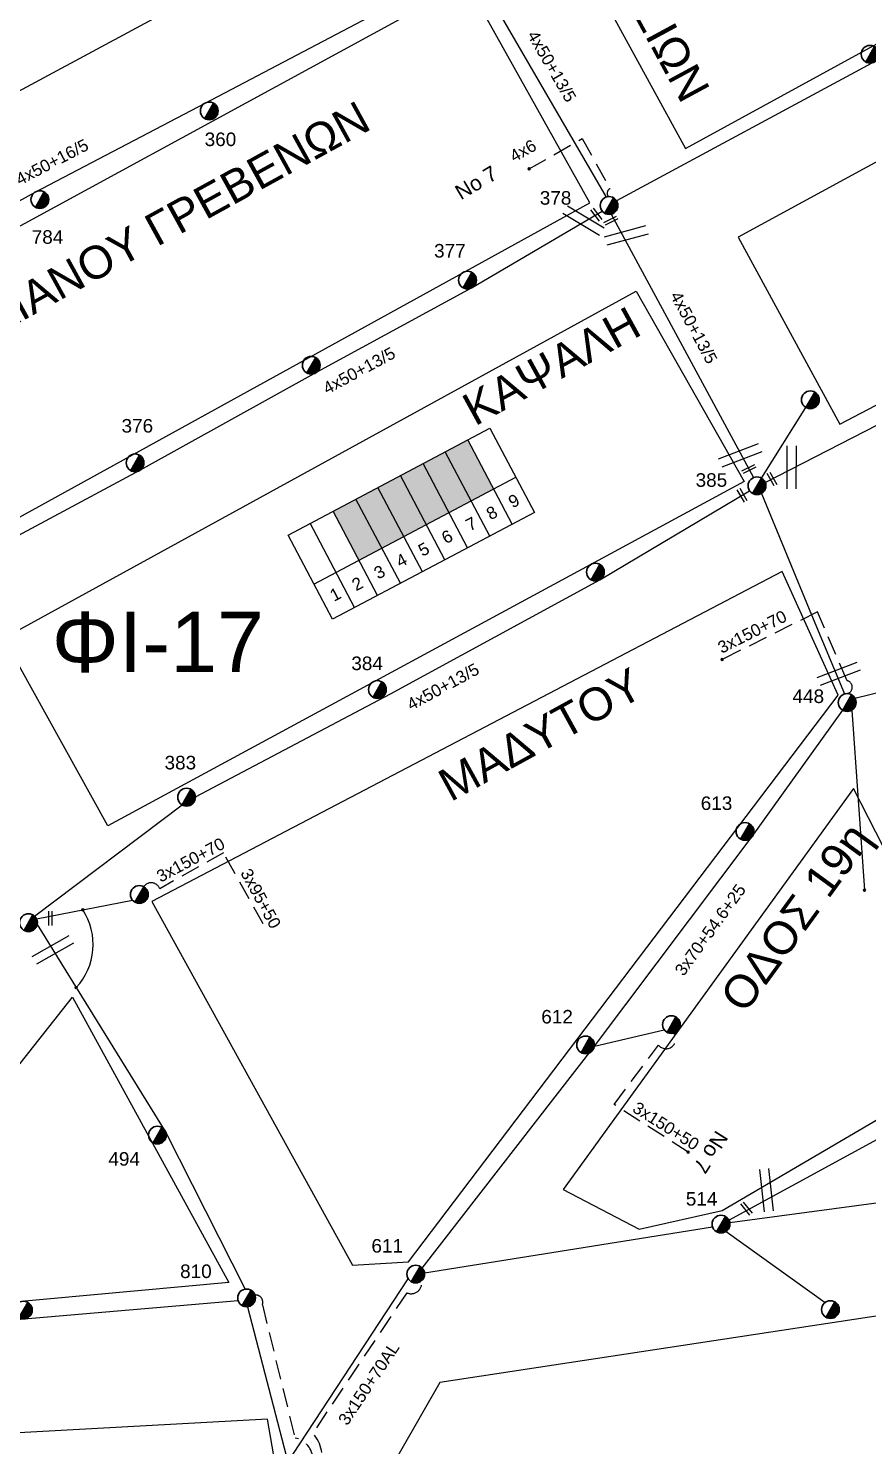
# Model space of a CAD drawing. Header units: millimetres. Extents: x 1421 to 7547, y 822 to 1873.
# Drawn here: x 6999.3 to 7110.8, y 1234.8 to 1423 of the extents above; entities that cross this region are included whole.
import ezdxf
from ezdxf.enums import TextEntityAlignment as Align

# ---------------------------------------------------------------- set-up
doc = ezdxf.new("R2010")
doc.units = ezdxf.units.MM
doc.linetypes.add('DASHED', pattern=[19.05, 12.7, -6.35])
doc.layers.get('0').update_dxf_attribs({"lineweight": 30})
for name, color, linetype, lineweight in [('2x13', 7, 'Continuous', 30), ('4x16CU', 7, 'Continuous', 30), ('4x50+13_5', 7, 'Continuous', 30), ('4x50+16_5', 7, 'Continuous', 30), ('4x50AL', 7, 'Continuous', 30), ('Pillar OTE', 7, 'Continuous', 30), ('TEXT_ΚΑΛΩΔΙΩΝ', 7, 'Continuous', 30), ('Άγνωστο εναέριο καλώδιο', 7, 'Continuous', 30), ('Άγνωστο Υπόγειο Καλώδιο', 7, 'DASHED', 30), ('Γυμνά εναέρια ΧΤ και ΦΟΠ (3Φ)   4x50+16AL', 7, 'Continuous', 30), ('Καλωδια ΧΤ  3X95+50', 7, 'Continuous', 30), ('Καλώδια ΧΤ   3x150+50CU', 7, 'DASHED', 30), ('Καλώδια ΧΤ   3x150+70AL', 7, 'DASHED', 30), ('Μηχανική τομή', 7, 'Continuous', 30), ('Στύλος ΦΜ', 7, 'Continuous', 30), ('Στύλος ΦΜ @ 1', 7, 'Continuous', 30), ('Συνδέσεις', 7, 'Continuous', 30), ('Συνεστραμμένα ΧΤ   3x70+54.6+25 AL', 7, 'SYN_LINE', 30), ('Τομή', 7, 'Continuous', 30), ('Υπόβαθρο ΔΕΗ', 7, 'Continuous', 30), ('Υπόγεια Καλώδια Δικτύου ΧΤ  4x6', 7, 'DASHED', 30)]:
    doc.layers.add(name, color=color, linetype=linetype, lineweight=lineweight)
doc.styles.add('arial', font='arial.ttf')
doc.styles.get("Standard").update_dxf_attribs({"font": 'arial.ttf'})
doc.linetypes.add('SYN_LINE', pattern='A,0.5,-0.0001,["/\\/\\/\\/",Standard,S=0.1,R=0,X=0,Y=-0.05],-0.25', length=0.7501)

# ---------------------------------------------------------------- blocks, each defined once
blk = doc.blocks.new('ΥΠΑΡΧΩΝ ΤΣΙΜΕΝΤΕΝΙΟΣ ΣΤΥΛΟΣ')
at = {"layer": 'Στύλος ΦΜ'}
blk.add_hatch(color=7, dxfattribs=at).paths.add_polyline_path([(-1.29, -2.28, 0.574793), (2.62, 0, 0.268822), (1.3, 2.27)])
at = {"layer": 'Στύλος ΦΜ', "color": 7}
blk.add_line((-1.29, -2.28), (1.3, 2.27), dxfattribs=at)
blk.add_circle((0, 0), 2.62, dxfattribs=at)
at = {"layer": 'Στύλος ΦΜ', "flags": 4}
for tag, p in [('ΑΡΙΘΜΟΣ', (-4.68, 8.05)), ('ΤΥΠΟΣ', (-4.91, 3.03))]:
    blk.add_attdef(tag, p, '', height=4, dxfattribs=at)
blk = doc.blocks.new('ΤΟΜΗ')
at = {"layer": 'Τομή', "lineweight": -3, "ltscale": 40}
for p, q in [((-11.37, 1.1), (11.37, 1.1)), ((11.37, -3.57), (-11.37, -3.57))]:
    blk.add_line(p, q, dxfattribs=at)
blk = doc.blocks.new('ΜΗΧΑΝΙΚΗ ΤΟΜΗ')
at = {"layer": 'Μηχανική τομή', "lineweight": -3, "ltscale": 40}
for p, q in [((-3.78, 1.15), (3.8, 1.15)), ((3.8, -0.4), (-3.78, -0.4))]:
    blk.add_line(p, q, dxfattribs=at)
blk = doc.blocks.new('_ΣΥΝΔΕΣΗ')
at = {"layer": 'Συνδέσεις', "linetype": 'SYN_LINE', "ltscale": 40}
blk.add_hatch(color=256, dxfattribs=at).paths.add_polyline_path([(0.5, -0.01, 1), (-0.5, -0.01, 1)])
at = {"layer": 'Συνδέσεις'}
blk.add_circle((0, -0.01), 0.5, dxfattribs=at)

msp = doc.modelspace()

# ---------------------------------------------------------------- hatches: boundary and pattern name
at = {"layer": 'Καλώδια ΧΤ   3x150+50CU', "linetype": 'DASHED', "lineweight": -3, "ltscale": 0.2}
h = msp.add_hatch(color=6, dxfattribs=at)
h.dxf.hatch_style = 1
h.paths.add_polyline_path([(7058.11, 1360.24), (7061.1, 1361.82), (7057.65, 1368.34), (7054.66, 1366.76)])
h = msp.add_hatch(color=133, dxfattribs=at)
h.dxf.hatch_style = 1
h.paths.add_polyline_path([(7054.66, 1366.76), (7051.71, 1365.2), (7055.16, 1358.68), (7058.11, 1360.24)])
h = msp.add_hatch(color=1, dxfattribs=at)
h.dxf.hatch_style = 1
h.paths.add_polyline_path([(7051.71, 1365.2), (7048.7, 1363.61), (7052.15, 1357.09), (7055.16, 1358.68)])
h = msp.add_hatch(color=30, dxfattribs=at)
h.dxf.hatch_style = 1
h.paths.add_polyline_path([(7052.15, 1357.09), (7048.7, 1363.61), (7045.71, 1362.02), (7049.16, 1355.51)])
h = msp.add_hatch(color=2, dxfattribs=at)
h.dxf.hatch_style = 1
h.paths.add_polyline_path([(7045.71, 1362.02), (7042.8, 1360.48), (7046.24, 1353.97), (7049.16, 1355.51)])
h = msp.add_hatch(color=151, dxfattribs=at)
h.dxf.hatch_style = 1
h.paths.add_polyline_path([(7043.2, 1352.36), (7046.24, 1353.97), (7042.8, 1360.48), (7039.76, 1358.87)])

# ---------------------------------------------------------------- linework, layer by layer
at = {"color": 30, "lineweight": -3, "ltscale": 0.2}
msp.add_lwpolyline([(7257.49, 1289.24), (7222.23, 1277.21), (7196.18, 1276.8), (7168.21, 1274.45), (7137.02, 1270.36), (7092.45, 1264.4)], dxfattribs=at)
at = {"color": 27, "lineweight": -3, "ltscale": 0.2}
msp.add_lwpolyline([(7028.39, 1253.24), (7033.54, 1233.48)], dxfattribs=at)
at = {"layer": '2x13', "color": 30, "lineweight": -3, "ltscale": 0.2}
msp.add_lwpolyline([(7091.96, 1263.24), (7105.12, 1253.82)], dxfattribs=at)
at = {"layer": '4x16CU', "color": 6, "linetype": 'SYN_LINE', "lineweight": -3, "ltscale": 20}
msp.add_lwpolyline([(7108.67, 1332.47), (7110.35, 1308.55)], dxfattribs=at)
at = {"layer": '4x50+13_5', "color": 62, "lineweight": -3, "ltscale": 0.2}
for points in [[(7168.7, 1450.39), (7142.2, 1435.07), (7111.88, 1418.66), (7077.42, 1400.07)], [(7058.77, 1430.29), (7076.03, 1400.57)], [(7109.08, 1334.04), (7132.21, 1339.72)]]:
    msp.add_lwpolyline(points, dxfattribs=at)
at = {"layer": '4x50+13_5', "color": 30, "lineweight": -3, "ltscale": 0.2}
msp.add_lwpolyline([(7097.16, 1362.69), (7127.07, 1378.06), (7148.05, 1389), (7169.01, 1399.87), (7189.93, 1411.82)], dxfattribs=at)
at = {"layer": '4x50+13_5', "color": 2, "lineweight": -3, "ltscale": 0.2}
for points in [[(6979.82, 1345.95), (7014.2, 1364.36), (7037.67, 1377.39), (7058.24, 1388.56), (7075.49, 1398.73)], [(7076.7, 1398.32), (7095.63, 1363.34)], [(7096.66, 1363.27), (7102.57, 1372.63)]]:
    msp.add_lwpolyline(points, dxfattribs=at)
at = {"layer": '4x50+13_5', "color": 6, "lineweight": -3, "ltscale": 0.2}
for points in [[(7021.49, 1320.94), (7047.39, 1334.62), (7075.18, 1349.76), (7095.09, 1361.59)], [(7000.11, 1305.11), (7019.73, 1319.87)]]:
    msp.add_lwpolyline(points, dxfattribs=at)
at = {"layer": '4x50+16_5', "color": 30, "lineweight": -3, "ltscale": 0.2}
for points in [[(6943.6, 1372.27), (6977.48, 1388.74), (7000.19, 1401.23), (7022.78, 1413.07), (7056.73, 1430.94)], [(7051.91, 1257.72), (7090.17, 1263.84)]]:
    msp.add_lwpolyline(points, dxfattribs=at)
at = {"layer": '4x50AL', "color": 6, "lineweight": -3, "ltscale": 0.2}
msp.add_lwpolyline([(7096.66, 1361.23), (7103.29, 1345.1), (7107.7, 1334.6)], dxfattribs=at)
at = {"layer": '4x50AL', "color": 27, "lineweight": -3, "ltscale": 0.2}
msp.add_lwpolyline([(7000.38, 1304.73), (7013.11, 1307.24)], dxfattribs=at)
at = {"layer": 'Pillar OTE', "lineweight": -3, "ltscale": 40}
for points in [[(7039.69, 1344.53), (7033.78, 1355.71), (7060.58, 1369.9), (7066.51, 1358.7), (7039.69, 1344.53)], [(7063.57, 1357.15), (7057.65, 1368.34)], [(7060.58, 1355.57), (7054.66, 1366.76)], [(7057.63, 1354.01), (7051.71, 1365.2)], [(7037.22, 1349.2), (7064.04, 1363.37)], [(7054.62, 1352.42), (7048.7, 1363.61)], [(7051.63, 1350.84), (7045.71, 1362.02)], [(7045.67, 1347.69), (7039.76, 1358.87)], [(7048.71, 1349.3), (7042.8, 1360.48)], [(7042.63, 1346.09), (7036.72, 1357.26)]]:
    msp.add_lwpolyline(points, dxfattribs=at)
at = {"layer": 'Άγνωστο εναέριο καλώδιο', "color": 27, "lineweight": -3, "ltscale": 0.2}
msp.add_lwpolyline([(7000.46, 1303.98), (7017.55, 1276.39), (7028.11, 1255.58)], dxfattribs=at)
at = {"layer": 'Άγνωστο εναέριο καλώδιο', "color": 62, "linetype": 'SYN_LINE', "lineweight": -3, "ltscale": 12}
msp.add_lwpolyline([(7074.47, 1287.84), (7083.75, 1290.02)], dxfattribs=at)
at = {"layer": 'Άγνωστο Υπόγειο Καλώδιο', "color": 85, "lineweight": -3, "ltscale": 0.2}
msp.add_lwpolyline([(7029.39, 1254.79, -0.55569), (7030.37, 1253.5), (7034.71, 1235.8, -0.889162), (7034.47, 1230.28)], format="xyb", dxfattribs=at)
at = {"layer": 'Γυμνά εναέρια ΧΤ και ΦΟΠ (3Φ)   4x50+16AL', "color": 1, "lineweight": -3, "ltscale": 0.2}
msp.add_lwpolyline([(7092.34, 1264.75), (7116.96, 1278.13), (7142.83, 1293.49), (7167.8, 1307.95), (7195.31, 1324.61), (7211.37, 1334.26), (7229.86, 1344.49), (7247.98, 1354.62)], dxfattribs=at)
at = {"layer": 'Γυμνά εναέρια ΧΤ και ΦΟΠ (3Φ)   4x50+16AL', "color": 85, "lineweight": -3, "ltscale": 0.2}
msp.add_lwpolyline([(6956.81, 1247.81), (6998.72, 1251.62), (7027.15, 1254.06)], dxfattribs=at)
at = {"layer": 'Καλωδια ΧΤ  3X95+50', "color": 27, "linetype": 'DASHED', "lineweight": -3, "ltscale": 0.2}
msp.add_lwpolyline([(7030.5, 1304.09), (7025.22, 1313.51)], dxfattribs=at)
at = {"layer": 'Καλώδια ΧΤ   3x150+50CU', "color": 62, "lineweight": -3, "ltscale": 0.2}
msp.add_lwpolyline([(7086.93, 1273.77), (7077.08, 1280.09), (7082.99, 1287.98, 0.984257), (7085.02, 1289.57, -5.953244)], format="xyb", dxfattribs=at)
at = {"layer": 'Καλώδια ΧΤ   3x150+70AL', "color": 6, "lineweight": -3, "ltscale": 0.2}
msp.add_lwpolyline([(7108.03, 1334.65, 0.801776), (7108.05, 1336.36), (7104.11, 1345.51), (7091.44, 1339.18)], format="xyb", dxfattribs=at)
at = {"layer": 'Καλώδια ΧΤ   3x150+70AL', "color": 27, "lineweight": -3, "ltscale": 0.2}
msp.add_lwpolyline([(7025.22, 1313.51), (7016.74, 1308.75, 0.612648), (7014.61, 1309, -0.985975)], format="xyb", dxfattribs=at)
at = {"layer": 'Καλώδια ΧΤ   3x150+70AL', "color": 30, "lineweight": -3, "ltscale": 0.2}
msp.add_lwpolyline([(7051.51, 1256.69, -0.624689), (7049.55, 1255.1), (7037.08, 1236.46, -0.661705), (7033.7, 1228.9, 20.093194)], format="xyb", dxfattribs=at)
at = {"layer": 'Συνεστραμμένα ΧΤ   3x70+54.6+25 AL', "color": 62, "linetype": 'SYN_LINE', "lineweight": -3, "ltscale": 20}
msp.add_lwpolyline([(7051.62, 1258.37), (7074.47, 1287.84), (7095.45, 1315.68), (7107.47, 1332.44)], dxfattribs=at)
at = {"layer": 'Συνεστραμμένα ΧΤ   3x70+54.6+25 AL', "color": 62, "linetype": 'SYN_LINE', "lineweight": -3, "ltscale": 10}
msp.add_lwpolyline([(7034.41, 1233.61), (7049.74, 1256.96)], dxfattribs=at)
at = {"layer": 'Υπόβαθρο ΔΕΗ', "lineweight": -3, "ltscale": 0.2}
for points in [[(7070.8, 1435.84), (7086.59, 1407.05), (7167.98, 1451.59), (7151.74, 1480.38), (7070.8, 1435.84)], [(6948.72, 1426.73), (6965.13, 1397), (7049.89, 1442.55), (7033.24, 1472.34), (6948.72, 1426.73)], [(7073.87, 1399.83), (7057.53, 1429.09), (6973.41, 1383.24), (6989.78, 1353.51), (7073.87, 1399.83)], [(7157.07, 1304.48), (7146.29, 1315.36), (7119.77, 1300.78), (7108.89, 1322.03), (7070.32, 1268.81), (7080.42, 1263.56), (7091.44, 1266.04), (7157.07, 1304.48)], [(7249.04, 1264.85), (7175.67, 1261.66), (7053.94, 1243.2), (7043.32, 1224.65), (7264.1, 1145.71), (7273.71, 1144.48), (7348.55, 1238.4)]]:
    msp.add_lwpolyline(points, dxfattribs=at)
for points in [[(7093.55, 1395.27), (7107.06, 1370.44), (7189.45, 1413.55), (7175.02, 1439.61)], [(6996.03, 1342.02), (7080.02, 1388.07), (7094.38, 1362.81), (7009.86, 1317.08)], [(7042.36, 1258.75), (7049.79, 1259.21), (7106.84, 1334.45), (7099.4, 1350.85), (7015.68, 1307.06)], [(6975.3, 1256.58), (7005.15, 1294.35), (7025.9, 1256.47), (6977.51, 1252.05)], [(6953.28, 1152.04), (6978.81, 1137.75), (7032.08, 1232.42), (7031.06, 1238.32), (6972.16, 1235.1), (6972.54, 1186.83)]]:
    msp.add_lwpolyline(points, close=True, dxfattribs=at)
at = {"layer": 'Υπόβαθρο ΔΕΗ', "lineweight": -3}
msp.add_arc((6999.51, 1301.33), 8.39, 316.9928, 33.3453, dxfattribs=at)
at = {"layer": 'Υπόγεια Καλώδια Δικτύου ΧΤ  4x6', "color": 62, "lineweight": -3, "ltscale": 0.2}
msp.add_lwpolyline([(7065.8, 1404.32), (7072.85, 1408.34), (7076.55, 1401.71, 0.462367), (7076.32, 1400.64, -1.767741)], format="xyb", dxfattribs=at)

# ---------------------------------------------------------------- block references
at = {"layer": 'Μηχανική τομή', "lineweight": -3}
for p, xscale, yscale, zscale, rotation in [((7074.82, 1398.3), 0.2499999999999188, 0.2499999999999188, 0.2499999999999188, 127.0512514598491), ((7076.71, 1397.37), 0.2499999999999188, 0.2499999999999188, 0.2499999999999188, 26.69162421525436), ((7094.96, 1364.57), 0.2499999999999187, 0.2499999999999187, 0.2499999999999187, 206.0728634538446), ((7097.98, 1363.11), 0.2499999999999187, 0.2499999999999187, 0.2499999999999187, 300.0093175659555), ((7094.01, 1360.95), 0.2499999999999187, 0.2499999999999187, 0.2499999999999187, 300.0093175659555), ((7002.12, 1304.81), 0.2499999999999188, 0.2499999999999188, 0.2499999999999188, 269.307013081686), ((7094.6, 1266.21), 0.249999999999919, 0.249999999999919, 0.249999999999919, 308.5444850714513)]:
    msp.add_blockref('ΜΗΧΑΝΙΚΗ ΤΟΜΗ', p, dxfattribs=dict(at, xscale=xscale, yscale=yscale, zscale=zscale, rotation=rotation))
at = {"layer": 'Στύλος ΦΜ @ 1', "lineweight": -3, "ltscale": 40, "xscale": 0.4499999999998181, "yscale": 0.4499999999998181, "zscale": 0.4499999999998181}
for p in [(7111.09, 1419.54), (7036.87, 1378.25), (7103.16, 1373.66), (7074.61, 1350.79), (7014.03, 1307.98), (7084.71, 1290.7), (6998.63, 1252.8), (7105.82, 1252.86)]:
    msp.add_blockref('ΥΠΑΡΧΩΝ ΤΣΙΜΕΝΤΕΝΙΟΣ ΣΤΥΛΟΣ', p, dxfattribs=at)
at = {"layer": 'Στύλος ΦΜ @ 1', "lineweight": -3, "ltscale": 40}
ref = msp.add_blockref('ΥΠΑΡΧΩΝ ΤΣΙΜΕΝΤΕΝΙΟΣ ΣΤΥΛΟΣ', (7023.32, 1412.02), dxfattribs=dict(at, xscale=0.4499999999998181, yscale=0.4499999999998181, zscale=0.4499999999998181))
ref.add_attrib('ΤΥΠΟΣ', '360', (7022.71, 1407.35), dxfattribs={"layer": 'Στύλος ΦΜ', "height": 1.8, "flags": 4})
ref = msp.add_blockref('ΥΠΑΡΧΩΝ ΤΣΙΜΕΝΤΕΝΙΟΣ ΣΤΥΛΟΣ', (7000.82, 1400.24), dxfattribs=dict(at, xscale=0.4499999999998181, yscale=0.4499999999998181, zscale=0.4499999999998181))
ref.add_attrib('ΤΥΠΟΣ', '784', (6999.74, 1394.38), dxfattribs={"layer": 'Στύλος ΦΜ', "height": 1.8, "flags": 4})
ref = msp.add_blockref('ΥΠΑΡΧΩΝ ΤΣΙΜΕΝΤΕΝΙΟΣ ΣΤΥΛΟΣ', (7076.42, 1399.46), dxfattribs=dict(at, xscale=0.4499999999998181, yscale=0.4499999999998181, zscale=0.4499999999998181))
ref.add_attrib('ΤΥΠΟΣ', '378', (7067.22, 1399.57), dxfattribs={"layer": 'Στύλος ΦΜ', "height": 1.8, "flags": 4})
ref = msp.add_blockref('ΥΠΑΡΧΩΝ ΤΣΙΜΕΝΤΕΝΙΟΣ ΣΤΥΛΟΣ', (7057.62, 1389.56), dxfattribs=dict(at, xscale=0.4499999999998181, yscale=0.4499999999998181, zscale=0.4499999999998181))
ref.add_attrib('ΤΥΠΟΣ', '377', (7053.18, 1392.55), dxfattribs={"layer": 'Στύλος ΦΜ', "height": 1.8, "flags": 4})
ref = msp.add_blockref('ΥΠΑΡΧΩΝ ΤΣΙΜΕΝΤΕΝΙΟΣ ΣΤΥΛΟΣ', (7013.47, 1365.29), dxfattribs=dict(at, xscale=0.4499999999998181, yscale=0.4499999999998181, zscale=0.4499999999998181))
ref.add_attrib('ΤΥΠΟΣ', '376', (7011.67, 1369.31), dxfattribs={"layer": 'Στύλος ΦΜ', "height": 1.8, "flags": 4})
ref = msp.add_blockref('ΥΠΑΡΧΩΝ ΤΣΙΜΕΝΤΕΝΙΟΣ ΣΤΥΛΟΣ', (7096.07, 1362.25), dxfattribs=dict(at, xscale=0.4499999999998181, yscale=0.4499999999998181, zscale=0.4499999999998181))
ref.add_attrib('ΤΥΠΟΣ', '385', (7087.92, 1362.11), dxfattribs={"layer": 'Στύλος ΦΜ', "height": 1.8, "flags": 4})
ref = msp.add_blockref('ΥΠΑΡΧΩΝ ΤΣΙΜΕΝΤΕΝΙΟΣ ΣΤΥΛΟΣ', (7045.66, 1335.19), dxfattribs=dict(at, xscale=0.4499999999998181, yscale=0.4499999999998181, zscale=0.4499999999998181))
ref.add_attrib('ΤΥΠΟΣ', '384', (7042.19, 1337.77), dxfattribs={"layer": 'Στύλος ΦΜ', "height": 1.8, "flags": 4})
ref = msp.add_blockref('ΥΠΑΡΧΩΝ ΤΣΙΜΕΝΤΕΝΙΟΣ ΣΤΥΛΟΣ', (7108.05, 1333.47), dxfattribs=dict(at, xscale=0.4499999999998181, yscale=0.4499999999998181, zscale=0.4499999999998181))
ref.add_attrib('ΤΥΠΟΣ', '448', (7100.79, 1333.4), dxfattribs={"layer": 'Στύλος ΦΜ', "height": 1.8, "flags": 4})
ref = msp.add_blockref('ΥΠΑΡΧΩΝ ΤΣΙΜΕΝΤΕΝΙΟΣ ΣΤΥΛΟΣ', (7020.31, 1320.9), dxfattribs=dict(at, xscale=0.4499999999998181, yscale=0.4499999999998181, zscale=0.4499999999998181))
ref.add_attrib('ΤΥΠΟΣ', '383', (7017.38, 1324.59), dxfattribs={"layer": 'Στύλος ΦΜ', "height": 1.8, "flags": 4})
ref = msp.add_blockref('ΥΠΑΡΧΩΝ ΤΣΙΜΕΝΤΕΝΙΟΣ ΣΤΥΛΟΣ', (7094.48, 1316.35), dxfattribs=dict(at, xscale=0.4499999999998181, yscale=0.4499999999998181, zscale=0.4499999999998181))
ref.add_attrib('ΤΥΠΟΣ', '613', (7088.6, 1319.2), dxfattribs={"layer": 'Στύλος ΦΜ', "height": 1.8, "flags": 4})
ref = msp.add_blockref('ΥΠΑΡΧΩΝ ΤΣΙΜΕΝΤΕΝΙΟΣ ΣΤΥΛΟΣ', (6999.31, 1304.24), dxfattribs=dict(at, xscale=0.4499999999998181, yscale=0.4499999999998181, zscale=0.4499999999998181))
ref.add_attrib('ΤΥΠΟΣ', '382', (6987.27, 1300.27), dxfattribs={"layer": 'Στύλος ΦΜ', "height": 1.8, "flags": 4})
ref = msp.add_blockref('ΥΠΑΡΧΩΝ ΤΣΙΜΕΝΤΕΝΙΟΣ ΣΤΥΛΟΣ', (7073.3, 1288), dxfattribs=dict(at, xscale=0.4499999999998181, yscale=0.4499999999998181, zscale=0.4499999999998181))
ref.add_attrib('ΤΥΠΟΣ', '612', (7067.42, 1290.85), dxfattribs={"layer": 'Στύλος ΦΜ', "height": 1.8, "flags": 4})
ref = msp.add_blockref('ΥΠΑΡΧΩΝ ΤΣΙΜΕΝΤΕΝΙΟΣ ΣΤΥΛΟΣ', (7016.43, 1276.03), dxfattribs=dict(at, xscale=0.4499999999998181, yscale=0.4499999999998181, zscale=0.4499999999998181))
ref.add_attrib('ΤΥΠΟΣ', '494', (7009.92, 1271.97), dxfattribs={"layer": 'Στύλος ΦΜ', "height": 1.8, "flags": 4})
ref = msp.add_blockref('ΥΠΑΡΧΩΝ ΤΣΙΜΕΝΤΕΝΙΟΣ ΣΤΥΛΟΣ', (7091.29, 1264.21), dxfattribs=dict(at, xscale=0.4499999999998181, yscale=0.4499999999998181, zscale=0.4499999999998181))
ref.add_attrib('ΤΥΠΟΣ', '514', (7086.62, 1266.67), dxfattribs={"layer": 'Στύλος ΦΜ', "height": 1.8, "flags": 4})
ref = msp.add_blockref('ΥΠΑΡΧΩΝ ΤΣΙΜΕΝΤΕΝΙΟΣ ΣΤΥΛΟΣ', (7050.74, 1257.58), dxfattribs=dict(at, xscale=0.4499999999998181, yscale=0.4499999999998181, zscale=0.4499999999998181))
ref.add_attrib('ΤΥΠΟΣ', '611', (7044.86, 1260.43), dxfattribs={"layer": 'Στύλος ΦΜ', "height": 1.8, "flags": 4})
ref = msp.add_blockref('ΥΠΑΡΧΩΝ ΤΣΙΜΕΝΤΕΝΙΟΣ ΣΤΥΛΟΣ', (7028.28, 1254.41), dxfattribs=dict(at, xscale=0.4499999999998181, yscale=0.4499999999998181, zscale=0.4499999999998181))
ref.add_attrib('ΤΥΠΟΣ', '810', (7019.45, 1257.05), dxfattribs={"layer": 'Στύλος ΦΜ', "height": 1.8, "flags": 4})
at = {"layer": 'Συνδέσεις', "lineweight": -3, "xscale": 0.25, "yscale": 0.25, "zscale": 0.25}
for p in [(7065.8, 1404.32), (7091.44, 1339.18), (7110.35, 1308.55), (7006.52, 1305.94), (7005.64, 1295.61), (7086.93, 1273.77)]:
    msp.add_blockref('_ΣΥΝΔΕΣΗ', p, dxfattribs=at)
at = {"layer": 'Τομή', "lineweight": -3}
for p, xscale, yscale, zscale, rotation in [((7073.19, 1397.72), 0.2499999999998871, 0.2499999999998871, 0.2499999999998871, 329.1087682322723), ((7078.64, 1395.79), 0.2499999999998871, 0.2499999999998871, 0.2499999999998871, 15.09135628126126), ((7093.73, 1366.58), 0.249999999999887, 0.249999999999887, 0.249999999999887, 20.95977668365926), ((7100.98, 1364.69), 0.249999999999887, 0.249999999999887, 0.249999999999887, 269.7283256054006), ((7106.82, 1337.57), 0.2499999999998871, 0.2499999999998871, 0.2499999999998871, 20.95977668365926), ((7002.39, 1300.91), 0.2499999999998871, 0.2499999999998871, 0.2499999999998871, 29.49666956088656), ((7097.64, 1268.75), 0.2499999999998872, 0.2499999999998872, 0.2499999999998872, 276.1524628562734)]:
    msp.add_blockref('ΤΟΜΗ', p, dxfattribs=dict(at, xscale=xscale, yscale=yscale, zscale=zscale, rotation=rotation))

# ---------------------------------------------------------------- texts
at = {"lineweight": -3, "ltscale": 40, "char_height": 4, "attachment_point": 1, "style": 'arial'}
for s, insert, width, rotation in [('{\\H1.083x;ΝΗΣΙΩΝ}', (7078.98, 1435.12), 51.2353, 298.4415), ('{\\H1.083x;ΑΙΜΙΛΙΑΝΟΥ ΓΡΕΒΕΝΩΝ}', (6981.88, 1379.91), 73.0298, 28.7972), ('{\\H1.083x;ΚΑΨΑΛΗ}', (7056.51, 1373.89), 73.0298, 28.7972), ('{\\H1.083x;ΜΑΔΥΤΟΥ}', (7053.29, 1324.01), 73.0298, 28.7972), ('{\\H1.083x;ΟΔΟΣ 19η}', (7090.92, 1294.54), 73.0298, 53.9412)]:
    msp.add_mtext(s, dxfattribs=dict(at, insert=insert, width=width, rotation=rotation))
at = {"lineweight": -3, "ltscale": 30, "char_height": 1.63, "width": 11.2573, "attachment_point": 1, "rotation": 27.8955}
for s, insert in [('9', (7062.84, 1360.67)), ('8', (7059.91, 1359.09)), ('7', (7057.17, 1357.61)), ('6', (7053.97, 1355.91)), ('4', (7047.91, 1352.77)), ('5', (7050.87, 1354.24)), ('3', (7044.99, 1351.22)), ('2', (7042.05, 1349.66)), ('1', (7039.12, 1348.26))]:
    msp.add_mtext(s, dxfattribs=dict(at, insert=insert))
at = {"layer": 'TEXT_ΚΑΛΩΔΙΩΝ', "lineweight": -3, "ltscale": 0.2}
for s, rotation, p in [('4x50+13/5', 300.1454, (7068.83, 1417.95)), ('4x50+16/5', 27.6469, (7002.44, 1405.24)), ('4x6', 29.6687, (7064.99, 1406.74)), ('4x50+13/5', 298.4236, (7087.69, 1383.27)), ('4x50+13/5', 28.5026, (7043.22, 1377.55)), ('3x150+70', 26.7818, (7095.43, 1342.86)), ('4x50+13/5', 28.5801, (7054.36, 1335.57)), ('3x150+70', 28.2338, (7020.84, 1312.58)), ('3x95+50', 298.5203, (7030.17, 1307.45)), ('3x70+54.6+25', 54.1365, (7089.86, 1303.29)), ('3x150+50', 327.5274, (7083.99, 1277.25)), ('3x150+70AL', 56.2268, (7044.5, 1243.05))]:
    msp.add_text(s, height=1.6, rotation=rotation, dxfattribs=at).set_placement(p, align=Align.MIDDLE_CENTER)
at = {"layer": 'Υπόβαθρο ΔΕΗ', "lineweight": -3, "char_height": 2, "attachment_point": 1}
for s, insert, rotation in [('Νο 7', (7055.72, 1401.85), 30.69), ('No 7', (7092.34, 1275.73), 237.8105)]:
    msp.add_mtext_dynamic_manual_height_columns(s, width=17.2548, gutter_width=12.5, heights=[0], dxfattribs=dict(at, insert=insert, rotation=rotation))
at = {"layer": 'Υπόβαθρο ΔΕΗ', "lineweight": -3, "insert": (7002.39, 1345.51), "char_height": 8, "attachment_point": 1}
msp.add_mtext_dynamic_manual_height_columns('ΦI-17', width=30.8332, gutter_width=12.5, heights=[0], dxfattribs=at)

doc.saveas('drawing.dxf')
